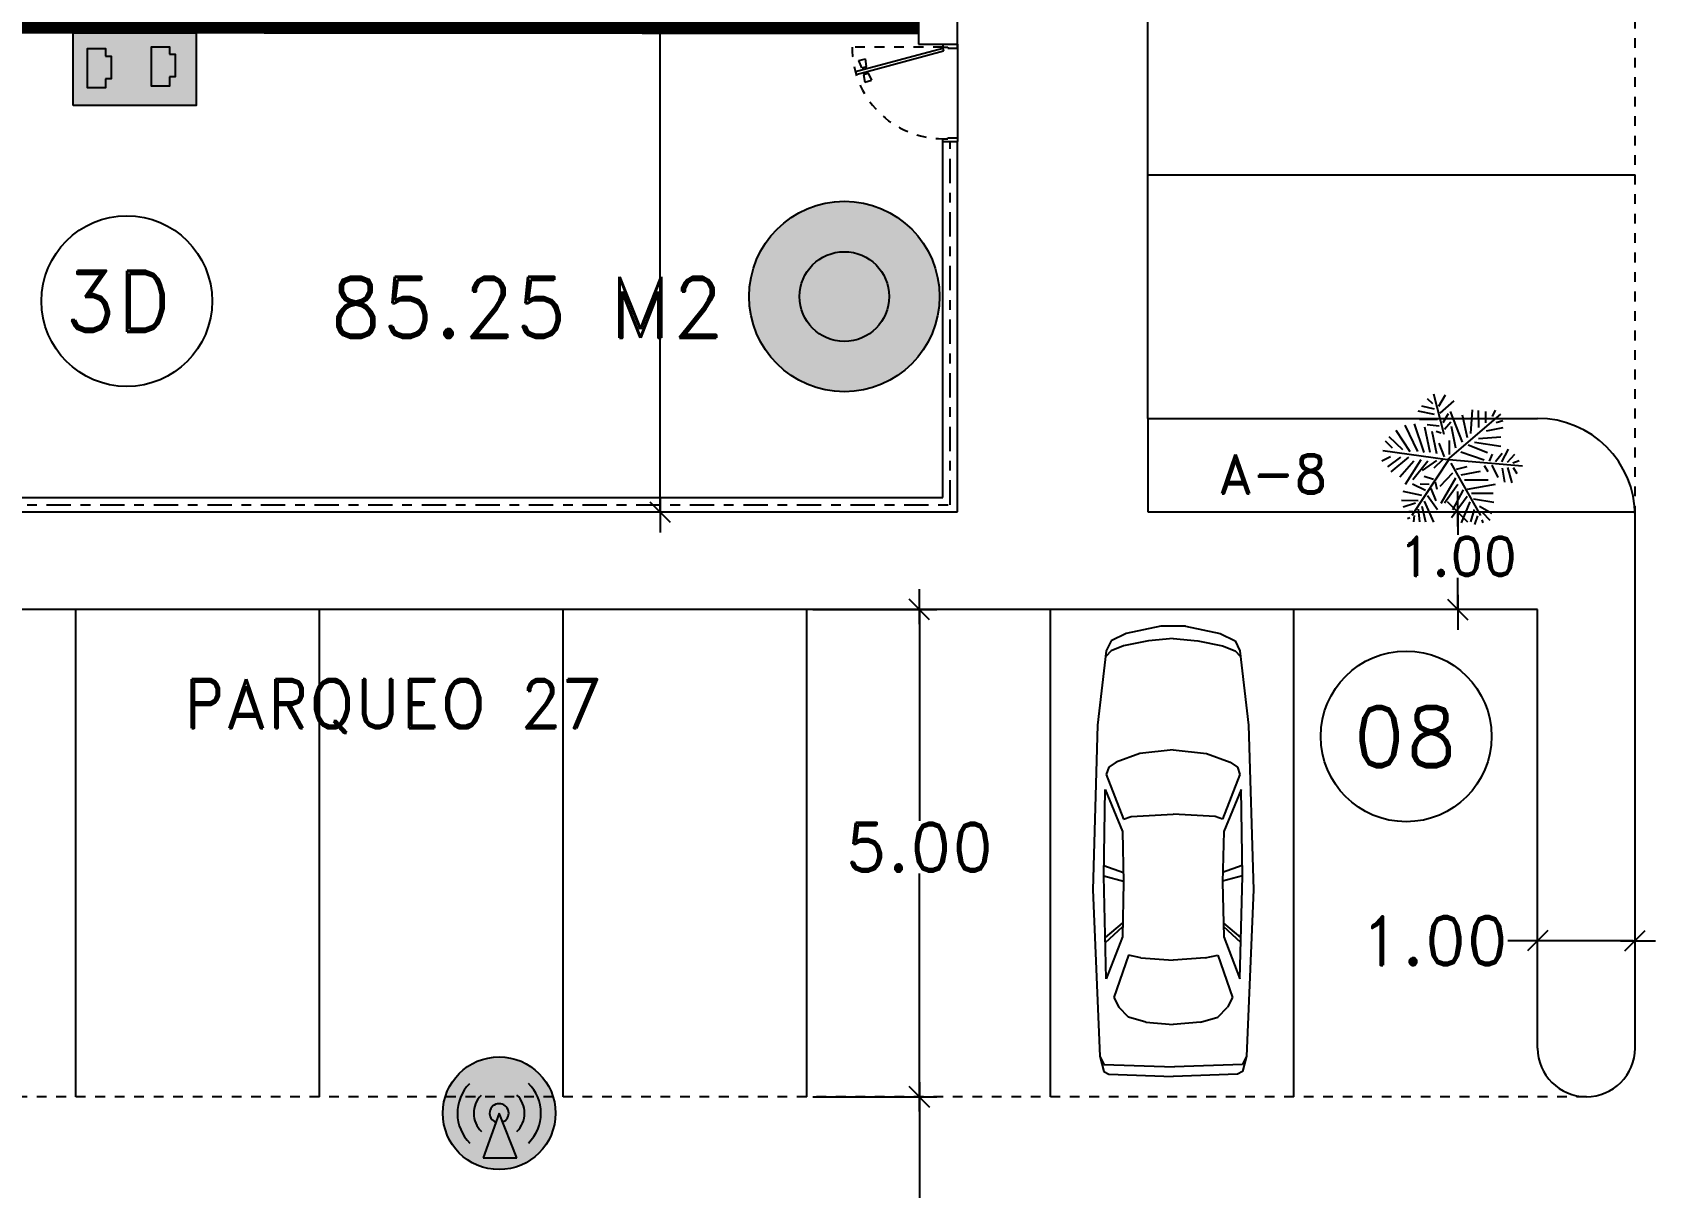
# Model space of a CAD drawing. Header units: millimetres. Extents: x 1590 to 1932, y -48 to 167.
# Drawn here: x 1638.29 to 1654.95, y 21.73 to 33.59 of the extents above; entities that cross this region are included whole.
import ezdxf

# ---------------------------------------------------------------- set-up
doc = ezdxf.new("R2010")
doc.units = ezdxf.units.MM
doc.header["$LTSCALE"] = 0.1
doc.header["$MEASUREMENT"] = 0
doc.header["$PDMODE"] = 35
doc.header["$PDSIZE"] = 0.75
for name, pattern in [('CENTERX2', [4, 2.5, -0.5, 0.5, -0.5]), ('DASHED', [0.75, 0.5, -0.25]), ('HIDDEN2', [0.1875, 0.125, -0.0625])]:
    doc.linetypes.add(name, pattern=pattern)
doc.layers.get('0').update_dxf_attribs({"linetype": 'CONTINUOUS'})
doc.layers.get('DEFPOINTS').update_dxf_attribs({"linetype": 'CONTINUOUS'})
for name, color, linetype in [('A-FURN-PLNT', 1, 'CONTINUOUS'), ('ACCESSP01', 7, 'CONTINUOUS'), ('ACCESSP02', 7, 'CONTINUOUS'), ('C-PRKG-CARS', 1, 'CONTINUOUS'), ('CABLEADO', 172, 'CONTINUOUS'), ('CALLES', 3, 'CONTINUOUS'), ('CAMARAS', 253, 'CONTINUOUS'), ('Eth2Salidas', 5, 'CONTINUOUS'), ('PARED', 4, 'CONTINUOUS'), ('PAREDES', 3, 'CONTINUOUS'), ('TEXT', 3, 'CONTINUOUS')]:
    doc.layers.add(name, color=color, linetype=linetype)
doc.styles.add('ATT', font='txt')
doc.styles.add('ROMAND', font='romand.shx')
doc.dimstyles.new('URBA', dxfattribs={"dimtxt": 20, "dimasz": 0.5, "dimexe": 1.25, "dimexo": 0.63, "dimgap": 0.63, "dimtad": 0, "dimtih": 1, "dimtoh": 1, "dimzin": 1, "dimdsep": 46, "dimtxsty": 'ROMAND', "dimcen": 2.5, "dimclrd": 1, "dimclre": 1, "dimclrt": 3, "dimadec": 0, "dimazin": 0, "dimtfac": 1, "dimtmove": 0, "dimatfit": 3, "dimfxl": 1, "dimtvp": 1, "dimtolj": 1, "dimtzin": 1, "dimarcsym": 0})

# ---------------------------------------------------------------- blocks, each defined once
blk = doc.blocks.new('P-GIRO-D')
at = {"color": 2}
for p, q in [((-0.281, 1.048), (-0.31, 1.041)), ((-0.31, 1.041), (-0.069, 0.142)), ((-0.281, 1.048), (-0.04, 0.15)), ((-0.242, 0.981), (-0.167, 1.011)), ((-0.167, 1.011), (-0.149, 0.944)), ((-0.31, 0.963), (-0.389, 0.952)), ((-0.389, 0.952), (-0.371, 0.884)), ((-0.297, 0.915), (-0.371, 0.884)), ((-0.31, 0.963), (-0.297, 0.915)), ((-0.288, 0.958), (-0.307, 0.953)), ((-0.28, 0.929), (-0.299, 0.924)), ((-0.239, 0.971), (-0.259, 0.966)), ((-0.232, 0.942), (-0.251, 0.937)), ((-0.242, 0.981), (-0.229, 0.933)), ((-0.229, 0.933), (-0.149, 0.944)), ((-1, 0.15), (-0.97, 0.15)), ((-0.96, 0), (-1, 0)), ((-0.97, 0.15), (-0.97, 0.1)), ((-0.97, 0.1), (-0.96, 0.1)), ((-0.96, 0.1), (-0.96, 0)), ((-0.04, 0.15), (-0.069, 0.142)), ((-0.04, 0.1), (-0.04, 0)), ((-0.03, 0.1), (-0.04, 0.1)), ((-0.04, 0), (0, 0)), ((-0.03, 0.15), (-0.03, 0.1)), ((0, 0.15), (-0.03, 0.15))]:
    blk.add_line(p, q, dxfattribs=at)
at = {"color": 1, "linetype": 'HIDDEN2'}
blk.add_line((-0.03, 0.15), (-0.03, 1.08), dxfattribs=at)
blk.add_arc((-0.04, 0.15), 0.93, 89.3839, 180, dxfattribs=at)
blk = doc.blocks.new('02PCAR02')
at = {"color": 0, "linetype": 'ByBlock'}
for p, q in [((-180, 28), (-181, 26)), ((-173.74, 29.63), (-180, 28)), ((-177.05, 27.98), (-178, -0.5)), ((-173.74, 29.63), (-177.05, 27.98)), ((-106.5, 32.5), (-173.74, 29.63)), ((-142.5, 27), (-101, 28)), ((-125.5, 20.5), (-142.5, 27)), ((-127.8, 27.33), (-121.5, 20.5)), ((-125.82, 27.37), (-120, 20.5)), ((-40, 30.5), (-106.5, 32.5)), ((-100.87, 28), (-103, 20)), ((-101, 28), (-66, 27.5)), ((-96.7, 27.94), (-99.5, 20)), ((-66, 27.5), (-83, 20.5)), ((-60, 27), (-78, 20)), ((-57, 26), (-60, 27)), ((-10, 27), (-40, 30.5)), ((-10, 25), (-12.24, 27.24)), ((-6, 25), (-10, 27)), ((-181, 26), (-182, 0)), ((-158, 18), (-154, 22)), ((-150, 24), (-154, 22)), ((-133, 18), (-150, 24)), ((-103.5, 20), (-125.5, 20.5)), ((-83, 20.5), (-103.5, 20)), ((-78, 20), (-77, 17)), ((-55, 23), (-57, 26)), ((-51.5, 13.5), (-55, 23)), ((-8, 20), (-10, 25)), ((-6, 10), (-8, 20)), ((-3, 19), (-6, 25)), ((-160, 11), (-158, 18)), ((-134, 13), (-133, 18)), ((-77, 17), (-76, 0)), ((-50, 0), (-51.5, 13.5)), ((0, 5), (-3, 19)), ((-160, 11), (-161, 0)), ((-134, 13), (-135, 0)), ((-5, 0), (-6, 10)), ((-181, -26), (-182, 0)), ((-160, -11), (-161, 0)), ((-134, -13), (-135, 0)), ((-77, -17), (-76, 0)), ((-50, 0), (-51.5, -13.5)), ((-5, 0), (-6, -10)), ((0, -5), (0, 5)), ((-177.05, -27.98), (-178, -0.5)), ((0, -5), (-3, -19)), ((-160, -11), (-158, -18)), ((-134, -13), (-133, -18)), ((-6, -10), (-8, -20)), ((-158, -18), (-154, -22)), ((-133, -18), (-150, -24)), ((-78, -20), (-77, -17)), ((-51.5, -13.5), (-55, -23)), ((-3, -19), (-6, -25)), ((-180, -28), (-181, -26)), ((-150, -24), (-154, -22)), ((-125.5, -20.5), (-142.5, -27)), ((-127.8, -27.33), (-121.5, -20.5)), ((-125.82, -27.37), (-120, -20.5)), ((-103.5, -20), (-125.5, -20.5)), ((-83, -20.5), (-103.5, -20)), ((-100.87, -28), (-103, -20)), ((-96.7, -27.94), (-99.5, -20)), ((-66, -27.5), (-83, -20.5)), ((-60, -27), (-78, -20)), ((-57, -26), (-60, -27)), ((-55, -23), (-57, -26)), ((-10, -25), (-12.24, -27.24)), ((-8, -20), (-10, -25)), ((-6, -25), (-10, -27)), ((-173.74, -29.63), (-180, -28)), ((-173.74, -29.63), (-177.05, -27.98)), ((-106.5, -32.5), (-173.74, -29.63)), ((-142.5, -27), (-101, -28)), ((-40, -30.5), (-106.5, -32.5)), ((-101, -28), (-66, -27.5)), ((-10, -27), (-40, -30.5))]:
    blk.add_line(p, q, dxfattribs=at)
blk = doc.blocks.new('UTP1$0$DIMBLOCK')
at = {"color": 1}
blk.add_line((-7.5, 0), (10.5, 0), dxfattribs=at)
at = {"color": 4}
blk.add_line((-5.25, -5.25), (5.25, 5.25), dxfattribs=at)
blk = doc.blocks.new('*D291')
at = {"color": 1, "linetype": 'Continuous', "transparency": 16777216}
for p, q in [((1653.673, 28.665), (1652.736, 28.665)), ((1652.916, 28.645), (1652.916, 28.431)), ((1652.916, 27.685), (1652.916, 27.991)), ((1653.673, 27.665), (1652.736, 27.665))]:
    blk.add_line(p, q, dxfattribs=at)
at = {"layer": 'DEFPOINTS', "color": 0, "linetype": 'Continuous', "transparency": 16777216}
for p in [(1652.916, 28.665), (1653.736, 28.665), (1653.736, 27.665)]:
    blk.add_point(p, dxfattribs=at)
at = {"color": 1, "linetype": 'Continuous', "transparency": 16777216, "xscale": 0.02, "yscale": 0.02, "zscale": 0.02}
for p, rotation in [((1652.916, 28.665), 90), ((1652.916, 27.665), 270)]:
    blk.add_blockref('UTP1$0$DIMBLOCK', p, dxfattribs=dict(at, rotation=rotation))
at = {"color": 2, "linetype": 'Continuous', "transparency": 16777216, "insert": (1652.916, 28.211), "char_height": 0.4, "attachment_point": 5, "style": 'ROMAND'}
blk.add_mtext('\\A1;1.00', dxfattribs=at)
blk = doc.blocks.new('*D292')
at = {"color": 1, "linetype": 'Continuous', "transparency": 16777216}
for p, q in [((1646.298, 27.665), (1647.572, 27.665)), ((1647.392, 27.645), (1647.392, 25.496)), ((1647.392, 22.685), (1647.392, 24.956)), ((1646.298, 22.665), (1647.572, 22.665))]:
    blk.add_line(p, q, dxfattribs=at)
at = {"layer": 'DEFPOINTS', "color": 0, "linetype": 'Continuous', "transparency": 16777216}
for p in [(1646.236, 27.665), (1646.236, 22.665), (1647.392, 22.665)]:
    blk.add_point(p, dxfattribs=at)
at = {"color": 1, "linetype": 'Continuous', "transparency": 16777216, "xscale": 0.02, "yscale": 0.02, "zscale": 0.02}
for p, rotation in [((1647.392, 27.665), 90), ((1647.392, 22.665), 270)]:
    blk.add_blockref('UTP1$0$DIMBLOCK', p, dxfattribs=dict(at, rotation=rotation))
at = {"color": 3, "linetype": 'Continuous', "transparency": 16777216, "insert": (1647.392, 25.226), "char_height": 0.5, "attachment_point": 5, "style": 'ROMAND'}
blk.add_mtext('\\A1;5.00', dxfattribs=at)
blk = doc.blocks.new('*D293')
at = {"color": 1, "linetype": 'Continuous', "transparency": 16777216}
for p, q in [((1646.298, 22.665), (1647.572, 22.665)), ((1647.392, 22.645), (1647.392, 19.935)), ((1647.392, 16.685), (1647.392, 19.395)), ((1647.33, 16.665), (1647.212, 16.665))]:
    blk.add_line(p, q, dxfattribs=at)
at = {"layer": 'DEFPOINTS', "color": 0, "linetype": 'Continuous', "transparency": 16777216}
for p in [(1646.236, 22.665), (1647.392, 16.665), (1647.392, 16.665)]:
    blk.add_point(p, dxfattribs=at)
at = {"color": 1, "linetype": 'Continuous', "transparency": 16777216, "xscale": 0.02, "yscale": 0.02, "zscale": 0.02}
for p, rotation in [((1647.392, 22.665), 90), ((1647.392, 16.665), 270)]:
    blk.add_blockref('UTP1$0$DIMBLOCK', p, dxfattribs=dict(at, rotation=rotation))
at = {"color": 3, "linetype": 'Continuous', "transparency": 16777216, "insert": (1647.392, 19.665), "char_height": 0.5, "attachment_point": 5, "style": 'ROMAND'}
blk.add_mtext('\\A1;6.00', dxfattribs=at)
blk = doc.blocks.new('*D296')
at = {"color": 1, "linetype": 'Continuous', "transparency": 16777216}
for p, q in [((1653.736, 23.228), (1653.736, 24.447)), ((1654.736, 23.228), (1654.736, 24.447)), ((1653.736, 24.267), (1653.43, 24.267)), ((1654.716, 24.267), (1653.756, 24.267))]:
    blk.add_line(p, q, dxfattribs=at)
at = {"layer": 'DEFPOINTS', "color": 0, "linetype": 'Continuous', "transparency": 16777216}
for p in [(1654.736, 24.267), (1653.736, 23.165), (1654.736, 23.165)]:
    blk.add_point(p, dxfattribs=at)
at = {"color": 1, "linetype": 'Continuous', "transparency": 16777216, "xscale": 0.02, "yscale": 0.02, "zscale": 0.02, "rotation": 180}
blk.add_blockref('UTP1$0$DIMBLOCK', (1653.736, 24.267), dxfattribs=at)
at = {"color": 1, "linetype": 'Continuous', "transparency": 16777216, "xscale": 0.02, "yscale": 0.02, "zscale": 0.02}
blk.add_blockref('UTP1$0$DIMBLOCK', (1654.736, 24.267), dxfattribs=at)
at = {"color": 3, "linetype": 'Continuous', "transparency": 16777216, "insert": (1652.672, 24.267), "char_height": 0.5, "attachment_point": 5, "style": 'ROMAND'}
blk.add_mtext('\\A1;1.00', dxfattribs=at)
blk = doc.blocks.new('*D309')
at = {"color": 1, "linetype": 'Continuous', "transparency": 16777216}
for p, q in [((1646.886, 50.587), (1644.551, 50.587)), ((1644.731, 50.567), (1644.731, 39.916)), ((1644.731, 28.685), (1644.731, 39.376)), ((1647.161, 28.665), (1644.551, 28.665))]:
    blk.add_line(p, q, dxfattribs=at)
at = {"layer": 'DEFPOINTS', "color": 0, "linetype": 'Continuous', "transparency": 16777216}
for p in [(1646.949, 50.587), (1644.731, 28.665), (1647.224, 28.665)]:
    blk.add_point(p, dxfattribs=at)
at = {"color": 1, "linetype": 'Continuous', "transparency": 16777216, "xscale": 0.02, "yscale": 0.02, "zscale": 0.02}
for p, rotation in [((1644.731, 50.587), 90), ((1644.731, 28.665), 270)]:
    blk.add_blockref('UTP1$0$DIMBLOCK', p, dxfattribs=dict(at, rotation=rotation))
at = {"color": 3, "linetype": 'Continuous', "transparency": 16777216, "insert": (1644.731, 39.646), "char_height": 0.5, "attachment_point": 5, "style": 'ROMAND'}
blk.add_mtext('\\A1;21.92', dxfattribs=at)
blk = doc.blocks.new('12PPLT13')
at = {"color": 0, "linetype": 'ByBlock'}
for p, q in [((0.082, 0.423), (0.032, 0.506)), ((0.043, 0.216), (0.118, 0.512)), ((0.125, 0.441), (0.165, 0.477)), ((0.018, 0.032), (-0.372, 0.365)), ((-0.313, 0.348), (-0.334, 0.395)), ((-0.264, 0.301), (-0.264, 0.385)), ((-0.213, 0.267), (-0.209, 0.393)), ((-0.154, 0.223), (-0.166, 0.397)), ((-0.13, 0.192), (-0.091, 0.357)), ((-0.091, 0.16), (-0.004, 0.385)), ((0.072, 0.374), (-0.032, 0.463)), ((0.05, 0.305), (0.011, 0.37)), ((0.114, 0.402), (0.206, 0.423)), ((0.114, 0.362), (0.232, 0.388)), ((-0.269, 0.244), (-0.391, 0.267)), ((-0.34, 0.304), (-0.387, 0.319)), ((-0.044, 0.117), (-0.012, 0.275)), ((0.039, 0.256), (-0.007, 0.309)), ((0.078, 0.277), (0.167, 0.287)), ((0.092, 0.327), (0.224, 0.327)), ((0.095, 0.074), (0.13, 0.239)), ((0.145, 0.085), (0.185, 0.271)), ((0.189, 0.085), (0.26, 0.294)), ((0.236, 0.093), (0.327, 0.286)), ((0.292, 0.089), (0.393, 0.247)), ((-0.209, 0.188), (-0.374, 0.2)), ((-0.181, 0.16), (-0.372, 0.13)), ((-0.134, 0.14), (-0.275, 0.084)), ((0.003, 0.07), (0.003, 0.172)), ((0.039, 0.054), (0.078, 0.153)), ((0.064, 0.226), (0.1, 0.238)), ((0.346, 0.104), (0.445, 0.2)), ((0.421, 0.117), (0.472, 0.168)), ((0.007, 0.034), (-0.532, -0.012)), ((-0.461, 0.009), (-0.508, 0.027)), ((-0.421, 0.013), (-0.475, 0.073)), ((-0.38, 0.017), (-0.429, 0.11)), ((-0.335, 0.019), (-0.382, 0.08)), ((-0.289, 0.021), (-0.311, 0.073)), ((-0.079, 0.089), (-0.252, 0.031)), ((-0.006, 0.006), (-0.224, -0.376)), ((0.007, 0.034), (0.279, -0.377)), ((0.018, 0.032), (0.492, 0.097)), ((0.055, 0.031), (0.118, -0.029)), ((0.098, 0.026), (0.204, -0.048)), ((0.161, 0.022), (0.271, -0.115)), ((0.213, 0.031), (0.327, -0.151)), ((0.264, 0.022), (0.367, -0.096)), ((0.303, 0.05), (0.433, -0.057)), ((0.361, 0.05), (0.457, -0.021)), ((0.436, 0.054), (0.5, 0.022)), ((-0.464, -0.026), (-0.49, -0.07)), ((-0.421, -0.026), (-0.454, -0.137)), ((-0.382, -0.03), (-0.4, -0.134)), ((-0.306, -0.009), (-0.35, -0.098)), ((-0.106, -0.115), (-0.28, -0.115)), ((-0.252, -0.011), (-0.278, -0.054)), ((-0.083, -0.08), (-0.224, -0.053)), ((-0.048, -0.037), (-0.126, -0.017)), ((-0.04, -0.104), (0.067, -0.289)), ((-0.019, -0.066), (0.075, -0.164)), ((0.12, -0.114), (0.189, -0.092)), ((-0.13, -0.183), (-0.335, -0.147)), ((-0.158, -0.214), (-0.316, -0.214)), ((-0.126, -0.237), (-0.012, -0.395)), ((-0.098, -0.19), (-0.02, -0.336)), ((-0.059, -0.151), (0.039, -0.286)), ((0.165, -0.23), (0.092, -0.334)), ((0.109, -0.131), (0.095, -0.185)), ((0.139, -0.18), (0.104, -0.269)), ((0.153, -0.15), (0.217, -0.147)), ((0.178, -0.194), (0.275, -0.148)), ((0.206, -0.23), (0.342, -0.202)), ((-0.173, -0.254), (-0.323, -0.28)), ((-0.217, -0.308), (-0.308, -0.359)), ((-0.237, -0.352), (-0.292, -0.411)), ((-0.177, -0.333), (-0.151, -0.423)), ((-0.145, -0.277), (-0.083, -0.43)), ((0.189, -0.273), (0.121, -0.427)), ((0.206, -0.308), (0.178, -0.423)), ((0.232, -0.33), (0.222, -0.423)), ((0.232, -0.269), (0.356, -0.266)), ((0.253, -0.287), (0.342, -0.316)), ((0.275, -0.348), (0.328, -0.352)), ((-0.233, -0.408), (-0.241, -0.43)), ((-0.201, -0.38), (-0.181, -0.443)), ((0.261, -0.377), (0.267, -0.423)), ((0.293, -0.395), (0.311, -0.401))]:
    blk.add_line(p, q, dxfattribs=at)
at = {"color": 0, "linetype": 'ByBlock', "style": 'ATT'}
for tag, p, flags in [('ITEM', (-1, -3.25), 3), ('ROOM_NUMBER', (-1, -4.583), 1)]:
    blk.add_attdef(tag, p, '', height=1, dxfattribs=dict(at, flags=flags))
blk = doc.blocks.new('dosSALIDAS')
at = {"layer": 'Eth2Salidas', "linetype": 'Continuous'}
h = blk.add_hatch(color=0, dxfattribs=at)
h.dxf.hatch_style = 1
h.paths.add_polyline_path([(0.3251, 0), (0, 0), (0, -0.5502), (0.3251, -0.5502)])
h.paths.add_polyline_path([(0.1197, -0.1706), (0.1197, -0.1458), (0.079, -0.1458), (0.079, -0.0653), (0.2552, -0.0653), (0.2552, -0.1458), (0.2216, -0.1458), (0.2216, -0.1706)], flags=16)
h.paths.add_polyline_path([(0.2637, -0.3509), (0.2637, -0.4314), (0.23, -0.4314), (0.23, -0.4562), (0.1282, -0.4562), (0.1282, -0.4314), (0.0874, -0.4314), (0.0874, -0.3509)], flags=16)
h = blk.add_hatch(color=256, dxfattribs=at)
h.dxf.hatch_style = 1
h.paths.add_polyline_path([(0.2216, -0.1706), (0.2216, -0.1458), (0.2552, -0.1458), (0.2552, -0.0653), (0.079, -0.0653), (0.079, -0.1458), (0.1197, -0.1458), (0.1197, -0.1706)])
h = blk.add_hatch(color=256, dxfattribs=at)
h.dxf.hatch_style = 1
h.paths.add_polyline_path([(0.23, -0.4562), (0.23, -0.4314), (0.2637, -0.4314), (0.2637, -0.3509), (0.0874, -0.3509), (0.0874, -0.4314), (0.1282, -0.4314), (0.1282, -0.4562)])
at = {"layer": 'Eth2Salidas', "color": 18, "linetype": 'Continuous', "true_color": 0x000000}
blk.add_lwpolyline([(0, 0), (0.3251, 0), (0.3251, -0.5502), (0, -0.5502)], close=True, dxfattribs=at)
for points in [[(0.1197, -0.1458), (0.079, -0.1458), (0.079, -0.0653), (0.2552, -0.0653), (0.2552, -0.1458), (0.2216, -0.1458)], [(0.2216, -0.1458), (0.2216, -0.1706), (0.1197, -0.1706), (0.1197, -0.1458)], [(0.1282, -0.4314), (0.0874, -0.4314), (0.0874, -0.3509), (0.2637, -0.3509), (0.2637, -0.4314), (0.23, -0.4314)], [(0.23, -0.4314), (0.23, -0.4562), (0.1282, -0.4562), (0.1282, -0.4314)]]:
    blk.add_lwpolyline(points, dxfattribs=at)
blk = doc.blocks.new('cams')
at = {"layer": 'CAMARAS', "linetype": 'Continuous', "true_color": 0xffffff}
h = blk.add_hatch(color=7, dxfattribs=at)
h.dxf.hatch_style = 1
h.paths.add_polyline_path([(-0.977, 0, 1), (0.977, 0, 1)])
h.paths.add_polyline_path([(0.46, 0, -1), (-0.46, 0, -1)], flags=16)
at = {"layer": 'CAMARAS', "linetype": 'Continuous', "true_color": 0x939598}
h = blk.add_hatch(color=252, dxfattribs=at)
h.dxf.hatch_style = 1
h.paths.add_polyline_path([(-0.46, 0, 1), (0.46, 0, 1)])
at = {"layer": 'CAMARAS', "color": 0, "linetype": 'Continuous'}
for radius in [0.977, 0.977, 0.977, 0.46]:
    blk.add_circle((0, 0), radius, dxfattribs=at)
blk = doc.blocks.new('PuntoAcceso01')
at = {"layer": 'ACCESSP01', "linetype": 'Continuous'}
h = blk.add_hatch(color=256, dxfattribs=at)
h.set_gradient(color1=(39, 118, 187), color2=(122, 175, 223))
h.paths.add_polyline_path([(-0.578, 0, 1), (0.578, 0, 1)])
h.paths.add_polyline_path([(0.036, -0.091), (0.182, -0.459), (-0.165, -0.459), (-0.033, -0.092, -5.478371)], flags=16)
h = blk.add_hatch(color=256, dxfattribs=at)
h.set_gradient(color1=(69, 84, 165), color2=(34, 52, 110))
h.paths.add_polyline_path([(-0.165, -0.459), (0.182, -0.459), (0, 0)])
h = blk.add_hatch(color=256, dxfattribs=at)
h.set_gradient(color1=(122, 175, 223), color2=(34, 52, 110))
h.paths.add_polyline_path([(-0.033, -0.092), (0, 0), (0.036, -0.091, 5.478371)])
at = {"layer": 'ACCESSP01', "color": 18, "linetype": 'Continuous', "true_color": 0x000000}
for p, q in [((0, 0), (-0.165, -0.459)), ((0, 0), (0, 0)), ((0.182, -0.459), (0, 0)), ((-0.165, -0.459), (0.182, -0.459))]:
    blk.add_line(p, q, dxfattribs=at)
blk.add_circle((0, 0), 0.578, dxfattribs=at)
for radius, start, end in [(0.429, 135.4577, 225.6092), (0.261, 135.4577, 225.6092), (0.261, 314.4764, 45.6092), (0.429, 314.4764, 45.6092), (0.0979, 291.6132, 250.2346)]:
    blk.add_arc((0, 0), radius, start, end, dxfattribs=at)

msp = doc.modelspace()

# ---------------------------------------------------------------- linework, layer by layer
at = {"color": 1, "linetype": 'Continuous'}
msp.add_line((1647.7831, 33.4654), (1647.7831, 32.4654), dxfattribs=at)
at = {"color": 2, "linetype": 'Continuous'}
for p, q in [((1649.7358, 32.1261), (1654.7358, 32.1261)), ((1649.7358, 29.6261), (1649.7358, 28.6654)), ((1638.7358, 22.6654), (1638.7358, 27.6654)), ((1641.2358, 22.6654), (1641.2358, 27.6654)), ((1643.7358, 22.6654), (1643.7358, 27.6654)), ((1646.2358, 22.6654), (1646.2358, 27.6654)), ((1648.7358, 22.6654), (1648.7358, 27.6654)), ((1651.2358, 22.6654), (1651.2358, 27.6654))]:
    msp.add_line(p, q, dxfattribs=at)
for centre in [(1639.2594, 30.829), (1652.3871, 26.3631)]:
    msp.add_circle(centre, 0.8758, dxfattribs=at)
at = {"layer": 'CABLEADO', "linetype": 'Continuous', "const_width": 0.2}
msp.add_lwpolyline([(1630.846, 38.6268), (1630.8292, 33.68), (1647.3831, 33.6654)], dxfattribs=at)
at = {"layer": 'CALLES', "color": 4, "linetype": 'Continuous'}
msp.add_lwpolyline([(1647.3831, 33.4654), (1647.7831, 33.4654), (1647.7831, 33.8654), (1647.3831, 33.8654)], close=True, dxfattribs=at)
at = {"layer": 'PARED', "color": 4}
for p, q in [((1649.7358, 29.6261), (1649.7358, 54.6262)), ((1647.6331, 32.4654), (1647.7831, 32.4654)), ((1647.7831, 28.6654), (1647.7831, 32.4654)), ((1649.7358, 29.6261), (1653.7358, 29.6261)), ((1630.7358, 28.6654), (1647.7831, 28.6654)), ((1654.7358, 23.1654), (1654.7358, 28.6261)), ((1653.7358, 27.6654), (1633.7358, 27.6654)), ((1653.7358, 23.1654), (1653.7358, 27.6654))]:
    msp.add_line(p, q, dxfattribs=at)
at = {"layer": 'PARED', "color": 3}
msp.add_line((1647.6331, 28.8154), (1647.6331, 32.4654), dxfattribs=at)
at = {"layer": 'PARED', "color": 8, "linetype": 'CENTERX2'}
for p, q in [((1647.7081, 28.7404), (1647.7081, 32.4654)), ((1630.7358, 28.7404), (1647.7081, 28.7404))]:
    msp.add_line(p, q, dxfattribs=at)
at = {"layer": 'PARED', "color": 2}
for p, q in [((1630.8858, 28.8154), (1647.6331, 28.8154)), ((1649.7358, 28.6654), (1654.7358, 28.6654))]:
    msp.add_line(p, q, dxfattribs=at)
at = {"layer": 'PARED', "color": 4}
for centre, radius, start, end in [((1653.7358, 28.6261), 1, 0, 90), ((1654.2358, 23.1654), 0.5, 180, 360)]:
    msp.add_arc(centre, radius, start, end, dxfattribs=at)
at = {"layer": 'PAREDES', "color": 2, "linetype": 'DASHED'}
for p, q in [((1654.7358, 28.6261), (1654.7358, 54.6262)), ((1654.2358, 22.6654), (1631.7358, 22.6654))]:
    msp.add_line(p, q, dxfattribs=at)

# ---------------------------------------------------------------- block references
at = {"layer": 'A-FURN-PLNT', "xscale": -1.400000000000091, "yscale": 1.399999999999999, "zscale": 1.4}
msp.add_blockref('12PPLT13', (1652.8359, 29.1573), dxfattribs=at)
at = {"layer": 'ACCESSP02', "linetype": 'Continuous'}
msp.add_blockref('PuntoAcceso01', (1643.0802, 22.4966), dxfattribs=at)
at = {"layer": 'C-PRKG-CARS', "xscale": 0.02539999999999054, "yscale": 0.02539999999999054, "zscale": 0.02539999999999054, "rotation": 90}
msp.add_blockref('02PCAR02', (1649.9959, 27.4952), dxfattribs=at)
at = {"layer": 'CAMARAS', "color": 0, "linetype": 'Continuous'}
msp.add_blockref('cams', (1646.6222, 30.8758), dxfattribs=at)
at = {"layer": 'Eth2Salidas', "color": 0, "linetype": 'Continuous', "xscale": 2.294213201718801, "yscale": 2.294213201718801, "zscale": 2.294213201718801, "rotation": 90}
msp.add_blockref('dosSALIDAS', (1638.7075, 32.8345), dxfattribs=at)
at = {"layer": 'PARED', "rotation": 90}
msp.add_blockref('P-GIRO-D', (1647.7831, 33.4654), dxfattribs=at)

# ---------------------------------------------------------------- texts
at = {"layer": 'TEXT', "style": 'ROMAND'}
for s, height, p in [('3D', 0.625, (1638.619, 30.5148)), ('85.25 M2', 0.625, (1641.3414, 30.4521)), ('PARQUEO 27', 0.5, (1639.841, 26.4485))]:
    msp.add_text(s, height=height, dxfattribs=at).set_placement(p)
at = {"layer": 'TEXT', "color": 2, "style": 'ROMAND'}
for s, height, p in [('A-8', 0.4, (1650.4659, 28.8564)), ('08', 0.625, (1651.8419, 26.0488))]:
    msp.add_text(s, height=height, dxfattribs=at).set_placement(p)

# ---------------------------------------------------------------- dimensions: what is measured, and where the dimension line sits
at = {"color": 7, "linetype": 'Continuous'}
for base, p1, p2, angle, picture, middle, dimtype in [((1644.7305, 28.6654), (1646.9487, 50.5869), (1647.2237, 28.6654), 90, '*D309', (1644.7305, 39.6464), 160), ((1647.3923, 22.6654), (1646.2358, 27.6654), (1646.2358, 22.6654), 90, '*D292', (1647.3923, 25.2257), 160), ((1654.7358, 24.2671), (1653.7358, 23.1654), (1654.7358, 23.1654), 360, '*D296', (1652.6718, 24.2671), 161)]:
    dim = msp.add_linear_dim(base=base, p1=p1, p2=p2, angle=angle, dimstyle='URBA', override={"dimtxt": 0.5, "dimasz": 0.02, "dimexe": 0.18, "dimexo": 0.0625, "dimgap": 0.02, "dimzin": 0, "dimblk1": 'UTP1$0$DIMBLOCK', "dimblk2": 'UTP1$0$DIMBLOCK', "dimsah": 1, "dimcen": 0.09, "dimtdec": 4, "dimtofl": 0, "dimtvp": 0, "dimtzin": 0}, dxfattribs=at)
    dim.commit()
    dim.dimension.update_dxf_attribs({"geometry": picture, "text_midpoint": middle, "dimtype": dimtype})
at = {"color": 3, "linetype": 'Continuous'}
dim = msp.add_linear_dim(base=(1652.9161, 28.6654), p1=(1653.7358, 27.6654), p2=(1653.7358, 28.6654), angle=90, dimstyle='URBA', override={"dimtxt": 0.4, "dimasz": 0.02, "dimexe": 0.18, "dimexo": 0.0625, "dimgap": 0.02, "dimzin": 0, "dimblk1": 'UTP1$0$DIMBLOCK', "dimblk2": 'UTP1$0$DIMBLOCK', "dimsah": 1, "dimcen": 0.09, "dimclrt": 2, "dimtdec": 4, "dimtofl": 0, "dimtvp": 0, "dimtzin": 0}, dxfattribs=at)
dim.commit()
dim.dimension.update_dxf_attribs({"geometry": '*D291', "text_midpoint": (1652.9161, 28.2113), "dimtype": 160})
at = {"color": 7, "linetype": 'Continuous'}
dim = msp.add_linear_dim(base=(1647.3923, 16.6654), p1=(1646.2358, 22.6654), p2=(1647.3923, 16.6654), angle=90, dimstyle='URBA', override={"dimtxt": 0.5, "dimasz": 0.02, "dimexe": 0.18, "dimexo": 0.0625, "dimgap": 0.02, "dimzin": 0, "dimblk1": 'UTP1$0$DIMBLOCK', "dimblk2": 'UTP1$0$DIMBLOCK', "dimsah": 1, "dimcen": 0.09, "dimtdec": 4, "dimtofl": 0, "dimtmove": 1, "dimtvp": 0, "dimtzin": 0}, dxfattribs=at)
dim.commit()
dim.dimension.update_dxf_attribs({"geometry": '*D293', "text_midpoint": (1647.3923, 19.6654)})

doc.saveas('drawing.dxf')
